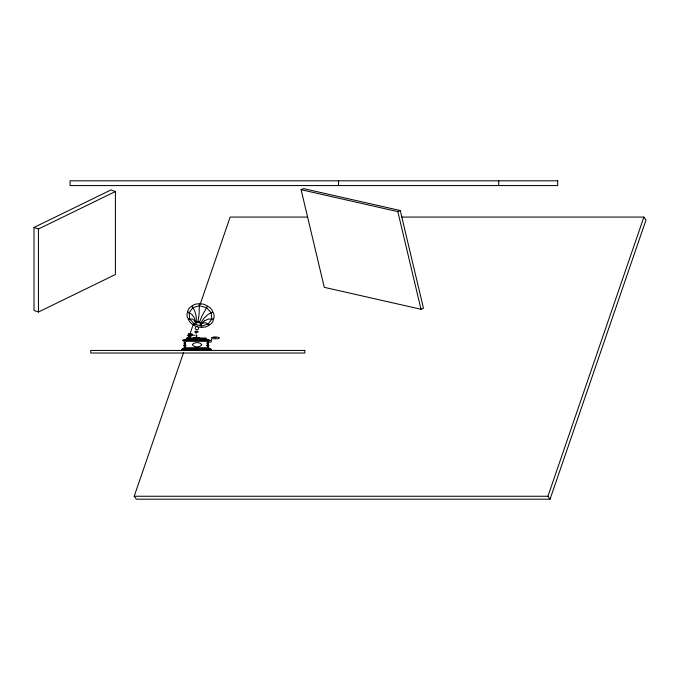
<?xml version="1.0" encoding="UTF-8"?>
<svg xmlns="http://www.w3.org/2000/svg" width="680" height="680" viewBox="0 0 680 680"><rect width="100%" height="100%" fill="white"/><g stroke="black" fill="none" stroke-linecap="round" stroke-linejoin="round"><path stroke-width="1.02" d="M218.56 338.257L218.56 337.603M218.679 338.096L218.799 337.407L218.807 338.359M218.799 337.56L218.807 338.342M190.833 336.226A1.768 0.935 84.7 0 0 190.757 334.5C188.198 330.939 189.312 339.983 190.757 335.775M189.593 333.829L189.286 334.135M188.037 338.487L187.204 338.291L187.468 337.79A1.564 1.326 2.7 0 1 188.054 337.883L188.309 338.028A1.479 0.867 70.5 0 1 188.462 338.291L188.538 338.563M190.196 339.295L189.363 339.005L189.252 339.524M190.043 335.113L189.737 334.747L190.094 336.243M190.069 335.877L190.332 335.427L190.043 335.954M189.542 334.322L188.912 334.815L189.678 334.365M189.244 339.116L189.771 339.371M191.488 334.237C192.491 332.962 192.78 335.877 191.335 334.909M401.999 217.073L643.875 217.073L646 219.997L550.06 499.179L136.331 499.179L134.206 496.256L183.557 352.648M188.045 339.592L193.562 323.527M200.124 304.445L230.146 217.073L307.589 217.073M550.06 499.179L547.935 496.256L643.875 217.073M188.7 334.841L188.606 335.809M188.819 334.611L189.057 334.126A1.326 0.705 84.7 0 1 189.78 334.177M188.895 335.58L189.244 336.03A1.768 0.935 84.7 0 1 189.108 334.39L189.49 333.948A1.53 0.816 84.7 0 1 190.281 333.948L189.448 333.888A1.64 0.867 84.7 0 1 190.323 333.94M189.108 334.798L189.286 334.126M188.589 335.784L189.074 335.716M190.374 334.534A1.776 0.944 84.7 0 1 190.451 336.269L189.78 336.838L190.578 336.481M190.553 336.481L190.689 336.158A1.64 0.867 84.7 0 0 190.672 334.56M189.533 336.778A1.666 0.884 84.7 0 0 190.442 336.838L190.748 336.217M190.408 338.81L189.881 339.49L190.459 338.716M190.034 334.696L190.034 334.696A1.419 0.756 84.7 0 1 190.136 336.082L190.026 336.048M191.191 334.186L191.641 334.058L191.734 334.892M207.417 306.187A8.934 7.625 16.1 0 0 199.444 303.969A8.934 7.625 16.1 0 0 191.905 306.187A8.934 7.625 16.1 0 0 187.671 311.975A8.934 7.625 16.1 0 0 188.36 319.141A8.934 7.625 16.1 0 0 193.715 324.929A8.934 7.625 16.1 0 0 201.679 327.148A8.934 7.625 16.1 0 0 209.219 324.929A8.934 7.625 16.1 0 0 213.452 319.141A8.934 7.625 16.1 0 0 212.763 311.975A8.934 7.625 16.1 0 0 207.417 306.187L202.198 315.596A48.373 7.489 -59 0 0 199.529 322.192M188.998 333.795L188.666 334.416A1.793 0.952 84.7 0 0 188.768 336.166A1.776 0.944 84.7 0 1 188.717 334.424L189.023 333.812A1.683 0.892 84.7 0 1 189.916 333.854L190.29 334.526M188.964 334.611L189.066 334.458A0.977 0.518 84.7 0 1 189.32 334.339M188.989 335.809L189.168 336.524A1.326 0.705 84.7 0 0 189.542 336.727L189.771 336.957M195.594 332.953L195.406 332.741A1.266 0.884 53.1 0 1 195.517 332.673M193.715 324.929L195.797 322.787L196.749 323.051A48.373 7.489 -59 0 1 196.817 323.425M181.475 350.447L181.475 349.495L183.753 348.118L208.905 348.118L211.182 349.495L211.182 350.447M189.456 333.872L190.077 333.769M188.981 335.92L188.879 335.962A1.326 0.705 84.7 0 1 188.827 334.713M204.595 320.748L208.547 319.039L213.452 319.141M212.763 311.975L208.106 314.415L204.323 317.9A48.373 20.188 -25 0 0 200.659 323.425M34 227.443L110.959 189.95L115.404 191.513L115.404 274.524L38.445 312.018L34 310.454L34 227.443L38.445 228.999L115.404 191.513M301.096 189.694L303.543 188.615L400.274 210.545L423.453 308.176L421.005 309.264L324.275 287.334L301.096 189.694L397.825 211.624L400.274 210.545M189.847 339.49L189.397 339.524M190.052 339.524L190.502 339.371M196.248 322.209L197.838 321.742L199.52 322.209L200.643 323.425M187.323 335.163L189.346 336.481M182.554 340.272L184.263 339.822L208.403 339.822L210.103 340.544L182.554 340.544L210.103 340.272M217.643 338.683L213.248 338.861M189.618 333.616L190.085 333.65M189.057 336.048L189.244 336.03A1.64 0.867 84.7 0 1 189.142 334.458M189.363 336.2L189.168 336.217A0.977 0.518 84.7 0 0 189.414 336.37M211.854 337.892L211.123 342.082L207.655 342.244M188.36 319.141L192.346 319.039L194.624 320.748A48.373 20.188 -25 0 1 195.126 322.014M201.858 339.082L198.466 339.354L201.858 339.175M202.002 339.175L197.625 339.354L203.558 339.346M194.718 335.223L191.411 335.07M211.837 337.543L215.985 337.628M213.248 336.94L217.643 337.084M194.93 331.313L198.042 331.313M194.93 332.223L198.042 332.223M196.137 332.953L196.529 332.784A1.266 0.884 53.1 0 0 195.738 332.588M196.265 335.656L196.707 335.656M193.231 337.79L199.639 337.79M186.651 338.036L206.21 338.036M195.849 338.07L197.021 338.07M186.073 338.98L206.796 338.98M203.328 339.303L205.139 339.328M196.027 339.354L196.843 339.354M202.878 339.252L205.139 339.422M184.271 342.618L185.546 342.618M207.256 342.618L208.539 342.618M184.271 342.796L185.546 342.856L184.314 342.983M207.256 342.796L208.539 342.856M207.298 342.983L208.496 342.983M184.271 343.102L185.546 343.102M207.256 343.102L208.539 343.043M184.271 343.281L185.546 343.281M207.256 343.281L208.539 343.281M184.271 343.4L185.546 343.4M207.256 343.4L208.539 343.4M184.339 343.476L185.478 343.476M207.323 343.476L208.471 343.476M184.382 344.131L185.428 344.131M207.374 344.131L208.42 344.131M184.127 345.006L185.691 345.006M207.111 345.006L208.683 345.006M184.127 345.108L185.691 345.108M207.111 345.108L208.683 345.108M184.127 345.5L185.691 345.5M207.111 345.5L208.683 345.5M184.127 345.584L185.691 345.584M207.111 345.584L208.683 345.584M184.203 346.069L185.614 346.069M207.196 346.069L208.607 346.069M184.28 346.553L185.538 346.553M207.272 346.553L208.522 346.553M184.475 347.131L185.343 347.072M207.468 347.131L208.335 347.131M184.51 347.191L185.3 347.191M207.502 347.25L208.293 347.191M182.554 348.857L210.103 348.857M182.028 349.358L210.638 349.358M181.475 349.495L211.182 349.495M134.206 496.256L547.935 496.256M197.617 339.269L198.466 339.354M188.904 339.524L188.181 338.589M204.595 339.583L204.034 339.328M202.002 339.082L202.878 339.346M202.708 339.082L204.144 339.328M189.15 339.524L188.564 338.657M187.671 311.975L191.905 314.415L194.352 317.9A48.373 25.168 15.3 0 1 195.279 322.031M188.054 337.9L188.462 338.385M209.219 324.929L205.819 322.787L202.912 323.051A48.373 20.544 55.8 0 0 202.343 323.425M189.388 336.396L189.576 336.659A1.53 0.816 84.7 0 0 190.392 336.719M191.905 306.187L194.633 310.675L196.035 315.596A48.373 20.544 55.8 0 1 196.231 322.192M188.743 336.166L189.133 336.829A1.683 0.892 84.7 0 0 190.052 336.898M397.825 211.624L421.005 309.264M201.679 327.148L200.948 324.216L199.92 323.926A48.373 8.066 -90 0 0 199.784 324.054M199.444 303.969L199.036 314.721A48.373 8.066 -90 0 1 197.838 321.725M498.721 180.82L498.721 185.572M338.546 180.82L338.546 185.572M208.921 350.447L208.921 349.996L183.736 349.996L183.736 350.447M208.905 348.118L183.753 348.118M207.782 340.952L207.782 344.072M196.707 335.027L196.707 338.385M196.265 335.027L196.265 338.385M38.445 228.999L38.445 312.018M197.574 326.468A2.728 2.329 16.1 0 1 196.903 326.23M195.993 322.515A2.728 2.329 16.1 0 1 200.744 324.19M198.212 327.59A1.666 1.419 16.1 0 1 197.914 329.494A1.666 1.419 16.1 0 1 195.695 329.239A1.666 1.419 16.1 0 1 195.602 327.293M201.322 324.164A48.373 25.168 15.3 0 1 201.603 323.791M201.883 323.416A48.373 25.168 15.3 0 1 204.587 320.739M190.256 334.526A1.793 0.952 84.7 0 1 190.332 336.277M190.366 334.526A1.793 0.952 84.7 0 1 190.442 336.277M212.457 337.977L212.457 338.002M192.55 344.344L192.482 344.879C194.369 347.548 199.495 347.446 201.629 345.091L201.688 344.556C199.809 341.887 194.684 341.989 192.55 344.344M184.263 339.822L183.753 341.267L208.905 341.267L208.403 339.6L184.263 339.822M192.856 307.657L189.142 312.749L189.745 319.048L194.446 324.13L201.45 326.077L208.071 324.13L211.794 319.048L211.182 312.749L206.482 307.657L199.487 305.719L192.856 307.657M557.693 180.82L70.074 180.82L70.074 185.572L557.693 185.572L557.693 180.82M185.691 345.287L184.127 345.287L185.691 345.312M208.683 345.287L207.111 345.287L208.683 345.312M304.819 350.447L90.737 350.447L90.737 353.022L304.819 353.022L304.819 350.447"/></g></svg>
